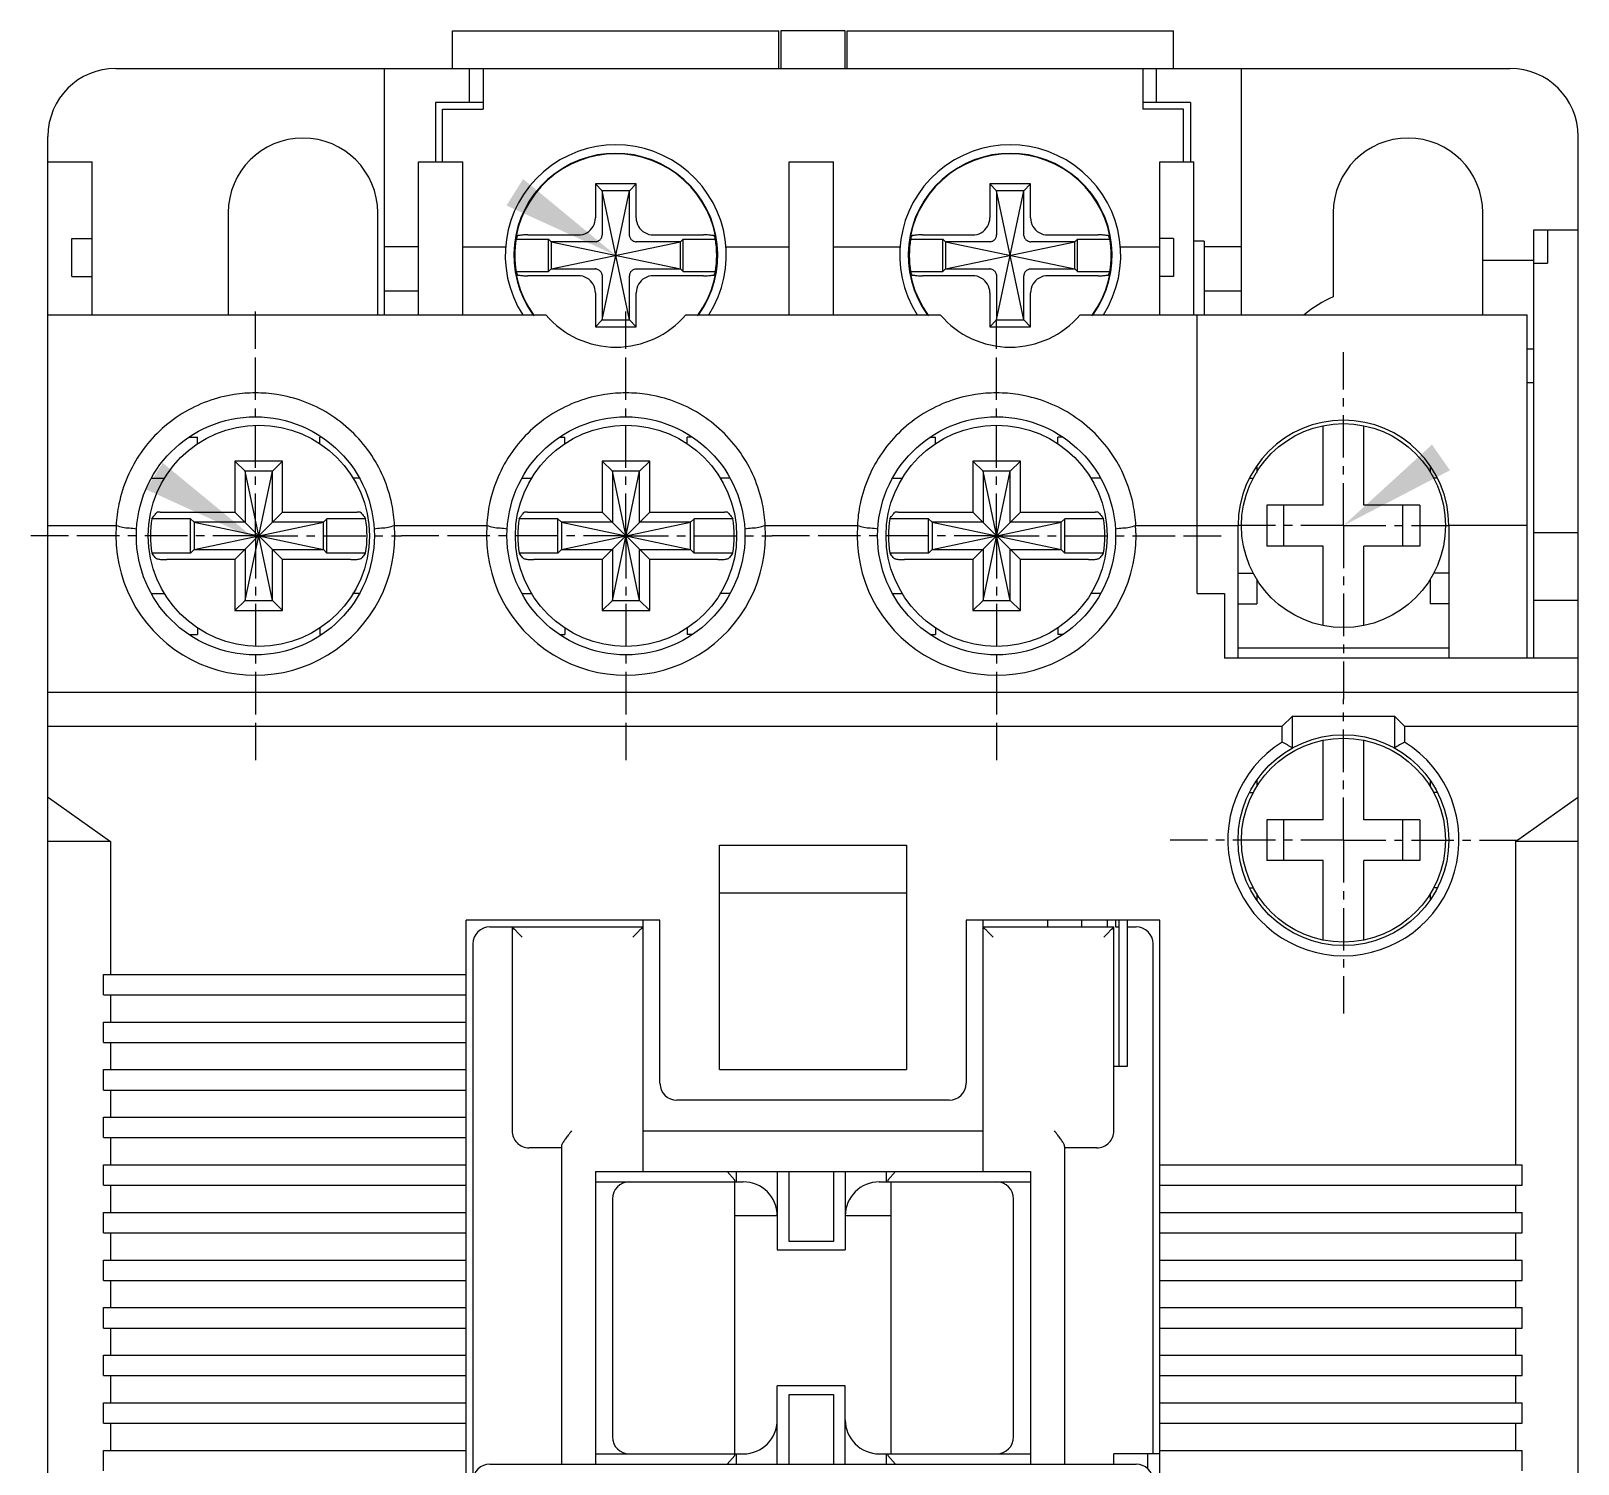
# Model space of a CAD drawing. Header units: inches. Extents: x 187 to 137830, y 99 to 66837.
# Drawn here: x 3871.77 to 3917.27, y 27218.57 to 27260.72 of the extents above; entities that cross this region are included whole.
import ezdxf

# ---------------------------------------------------------------- set-up
doc = ezdxf.new("R2010")
doc.units = ezdxf.units.IN
doc.header["$MEASUREMENT"] = 0
doc.linetypes.add('CENTER', pattern=[2, 1.25, -0.25, 0.25, -0.25])
doc.layers.add('AM_5', color=3, linetype='Continuous', lineweight=25)
doc.layers.add('DEFAULT_1', color=7, linetype='CENTER')

msp = doc.modelspace()

# ---------------------------------------------------------------- linework, layer by layer
at = {"color": 7, "linetype": 'Continuous'}
for p, q in [((3884.167, 27259.62), (3884.167, 27260.72)), ((3884.167, 27260.72), (3893.767, 27260.72)), ((3893.767, 27259.62), (3893.767, 27260.72)), ((3893.817, 27260.72), (3893.817, 27259.62)), ((3895.717, 27260.72), (3893.817, 27260.72)), ((3895.717, 27259.62), (3895.717, 27260.72)), ((3895.767, 27259.62), (3895.767, 27260.72)), ((3895.767, 27260.72), (3905.367, 27260.72)), ((3905.367, 27259.62), (3905.367, 27260.72)), ((3874.267, 27259.62), (3915.267, 27259.62)), ((3882.167, 27252.37), (3882.167, 27259.62)), ((3884.667, 27258.62), (3884.667, 27259.62)), ((3885.067, 27259.62), (3885.067, 27258.42)), ((3904.467, 27259.62), (3904.467, 27258.42)), ((3904.867, 27258.62), (3904.867, 27259.62)), ((3907.367, 27252.37), (3907.367, 27259.62)), ((3883.667, 27258.62), (3883.667, 27256.87)), ((3885.067, 27258.62), (3883.667, 27258.62)), ((3905.867, 27258.62), (3904.467, 27258.62)), ((3905.867, 27258.62), (3905.867, 27256.87)), ((3883.867, 27256.87), (3883.867, 27258.42)), ((3883.867, 27258.42), (3885.067, 27258.42)), ((3905.667, 27258.42), (3904.467, 27258.42)), ((3905.667, 27256.87), (3905.667, 27258.42)), ((3872.267, 27188.12), (3872.267, 27257.62)), ((3917.267, 27188.12), (3917.267, 27257.62)), ((3872.267, 27256.87), (3873.567, 27256.87)), ((3873.567, 27252.37), (3873.567, 27256.87)), ((3883.167, 27252.37), (3883.167, 27256.87)), ((3883.167, 27256.87), (3884.467, 27256.87)), ((3884.467, 27252.37), (3884.467, 27256.87)), ((3894.067, 27252.37), (3894.067, 27256.87)), ((3894.067, 27256.87), (3895.367, 27256.87)), ((3895.367, 27252.37), (3895.367, 27256.87)), ((3904.967, 27252.37), (3904.967, 27256.87)), ((3904.967, 27256.87), (3905.967, 27256.87)), ((3905.967, 27252.37), (3905.967, 27256.87)), ((3888.367, 27256.22), (3888.367, 27255.225)), ((3888.567, 27256.02), (3888.367, 27256.22)), ((3889.567, 27256.22), (3888.367, 27256.22)), ((3888.567, 27252.22), (3889.367, 27256.02)), ((3888.567, 27256.02), (3888.567, 27254.722)), ((3889.367, 27252.22), (3888.567, 27256.02)), ((3889.367, 27256.02), (3888.567, 27256.02)), ((3889.367, 27256.02), (3889.567, 27256.22)), ((3889.367, 27254.722), (3889.367, 27256.02)), ((3889.567, 27255.225), (3889.567, 27256.22)), ((3899.967, 27256.22), (3899.967, 27255.225)), ((3900.167, 27256.02), (3899.967, 27256.22)), ((3901.167, 27256.22), (3899.967, 27256.22)), ((3900.167, 27252.22), (3900.967, 27256.02)), ((3900.167, 27256.02), (3900.167, 27254.722)), ((3900.967, 27252.22), (3900.167, 27256.02)), ((3900.967, 27256.02), (3900.167, 27256.02)), ((3900.967, 27256.02), (3901.167, 27256.22)), ((3900.967, 27254.722), (3900.967, 27256.02)), ((3901.167, 27255.225), (3901.167, 27256.22)), ((3877.567, 27255.37), (3877.567, 27252.37)), ((3881.967, 27252.37), (3881.967, 27255.37)), ((3910.067, 27255.37), (3910.067, 27252.901)), ((3914.467, 27252.37), (3914.467, 27255.37)), ((3872.967, 27253.495), (3872.967, 27254.62)), ((3872.967, 27254.62), (3873.567, 27254.62)), ((3886.037, 27254.6), (3886.987, 27254.6)), ((3886.383, 27254.72), (3887.862, 27254.72)), ((3886.987, 27253.64), (3886.987, 27254.6)), ((3887.067, 27254.52), (3886.987, 27254.6)), ((3887.067, 27254.52), (3887.067, 27253.72)), ((3887.067, 27254.52), (3890.867, 27253.72)), ((3887.067, 27253.72), (3890.867, 27254.52)), ((3888.365, 27254.52), (3887.067, 27254.52)), ((3890.867, 27254.52), (3889.569, 27254.52)), ((3890.072, 27254.72), (3891.551, 27254.72)), ((3890.867, 27254.52), (3890.947, 27254.6)), ((3890.867, 27253.72), (3890.867, 27254.52)), ((3890.947, 27253.64), (3890.947, 27254.6)), ((3890.947, 27254.6), (3891.896, 27254.6)), ((3897.637, 27254.6), (3898.587, 27254.6)), ((3897.983, 27254.72), (3899.462, 27254.72)), ((3898.587, 27253.64), (3898.587, 27254.6)), ((3898.667, 27254.52), (3898.587, 27254.6)), ((3898.667, 27254.52), (3898.667, 27253.72)), ((3898.667, 27253.72), (3902.467, 27254.52)), ((3899.965, 27254.52), (3898.667, 27254.52)), ((3898.667, 27254.52), (3902.467, 27253.72)), ((3902.467, 27254.52), (3901.169, 27254.52)), ((3901.672, 27254.72), (3903.151, 27254.72)), ((3902.467, 27254.52), (3902.547, 27254.6)), ((3902.467, 27253.72), (3902.467, 27254.52)), ((3902.547, 27253.64), (3902.547, 27254.6)), ((3902.547, 27254.6), (3903.496, 27254.6)), ((3905.367, 27254.62), (3904.967, 27254.62)), ((3905.367, 27254.62), (3905.367, 27253.495)), ((3906.267, 27254.537), (3905.967, 27254.537)), ((3906.267, 27254.537), (3906.267, 27252.37)), ((3915.967, 27242.27), (3915.967, 27254.87)), ((3915.967, 27254.87), (3917.267, 27254.87)), ((3916.367, 27254.87), (3916.367, 27253.891)), ((3883.167, 27254.37), (3882.167, 27254.37)), ((3884.467, 27254.37), (3885.727, 27254.37)), ((3892.207, 27254.37), (3894.067, 27254.37)), ((3895.367, 27254.37), (3897.327, 27254.37)), ((3903.807, 27254.37), (3904.967, 27254.37)), ((3907.367, 27254.37), (3906.267, 27254.37)), ((3886.037, 27253.64), (3886.987, 27253.64)), ((3887.067, 27253.72), (3886.987, 27253.64)), ((3887.067, 27253.72), (3888.365, 27253.72)), ((3889.569, 27253.72), (3890.867, 27253.72)), ((3890.867, 27253.72), (3890.947, 27253.64)), ((3890.947, 27253.64), (3891.896, 27253.64)), ((3897.637, 27253.64), (3898.587, 27253.64)), ((3898.667, 27253.72), (3898.587, 27253.64)), ((3898.667, 27253.72), (3899.965, 27253.72)), ((3901.169, 27253.72), (3902.467, 27253.72)), ((3902.467, 27253.72), (3902.547, 27253.64)), ((3902.547, 27253.64), (3903.496, 27253.64)), ((3914.467, 27253.981), (3915.967, 27253.981)), ((3915.967, 27253.891), (3916.367, 27253.891)), ((3872.967, 27253.495), (3873.567, 27253.495)), ((3887.862, 27253.52), (3886.383, 27253.52)), ((3888.567, 27253.518), (3888.567, 27252.22)), ((3889.367, 27252.22), (3889.367, 27253.518)), ((3891.551, 27253.52), (3890.072, 27253.52)), ((3899.462, 27253.52), (3897.983, 27253.52)), ((3900.167, 27253.518), (3900.167, 27252.22)), ((3900.967, 27252.22), (3900.967, 27253.518)), ((3903.151, 27253.52), (3901.672, 27253.52)), ((3905.367, 27253.495), (3904.967, 27253.495)), ((3883.167, 27253.07), (3882.167, 27253.07)), ((3888.367, 27253.015), (3888.367, 27252.02)), ((3889.567, 27252.02), (3889.567, 27253.015)), ((3899.967, 27253.015), (3899.967, 27252.02)), ((3901.167, 27252.02), (3901.167, 27253.015)), ((3907.367, 27253.07), (3906.267, 27253.07)), ((3872.267, 27252.37), (3886.911, 27252.37)), ((3891.023, 27252.37), (3898.511, 27252.37)), ((3902.623, 27252.37), (3915.767, 27252.37)), ((3906.067, 27244.17), (3906.067, 27252.37)), ((3915.767, 27242.27), (3915.767, 27252.37)), ((3888.567, 27252.22), (3888.367, 27252.02)), ((3888.367, 27252.02), (3889.567, 27252.02)), ((3888.567, 27252.22), (3889.367, 27252.22)), ((3889.367, 27252.22), (3889.567, 27252.02)), ((3900.167, 27252.22), (3899.967, 27252.02)), ((3899.967, 27252.02), (3901.167, 27252.02)), ((3900.167, 27252.22), (3900.967, 27252.22)), ((3900.967, 27252.22), (3901.167, 27252.02)), ((3915.767, 27251.37), (3915.967, 27251.37)), ((3915.967, 27250.37), (3915.767, 27250.37)), ((3909.767, 27246.77), (3909.767, 27249.109)), ((3910.967, 27246.77), (3910.967, 27249.109)), ((3876.424, 27248.77), (3876.667, 27248.77)), ((3876.667, 27248.57), (3876.667, 27248.77)), ((3880.267, 27248.57), (3880.267, 27248.77)), ((3880.31, 27248.77), (3880.267, 27248.77)), ((3887.324, 27248.77), (3887.467, 27248.77)), ((3887.467, 27248.57), (3887.467, 27248.77)), ((3891.067, 27248.57), (3891.067, 27248.77)), ((3891.21, 27248.77), (3891.067, 27248.77)), ((3898.224, 27248.77), (3898.367, 27248.77)), ((3898.367, 27248.57), (3898.367, 27248.77)), ((3901.967, 27248.57), (3901.967, 27248.77)), ((3902.11, 27248.77), (3901.967, 27248.77)), ((3877.767, 27248.07), (3877.767, 27246.57)), ((3878.067, 27247.77), (3877.767, 27248.07)), ((3879.167, 27248.07), (3877.767, 27248.07)), ((3878.067, 27243.97), (3878.867, 27247.77)), ((3878.067, 27247.77), (3878.067, 27246.27)), ((3878.867, 27243.97), (3878.067, 27247.77)), ((3878.867, 27247.77), (3878.067, 27247.77)), ((3878.867, 27247.77), (3879.167, 27248.07)), ((3878.867, 27246.27), (3878.867, 27247.77)), ((3879.167, 27246.57), (3879.167, 27248.07)), ((3888.567, 27248.07), (3888.567, 27246.57)), ((3888.867, 27247.77), (3888.567, 27248.07)), ((3889.967, 27248.07), (3888.567, 27248.07)), ((3888.867, 27243.97), (3889.667, 27247.77)), ((3888.867, 27247.77), (3888.867, 27246.27)), ((3889.667, 27243.97), (3888.867, 27247.77)), ((3889.667, 27247.77), (3888.867, 27247.77)), ((3889.667, 27247.77), (3889.967, 27248.07)), ((3889.667, 27246.27), (3889.667, 27247.77)), ((3889.967, 27246.57), (3889.967, 27248.07)), ((3899.467, 27248.07), (3899.467, 27246.57)), ((3899.767, 27247.77), (3899.467, 27248.07)), ((3900.867, 27248.07), (3899.467, 27248.07)), ((3899.767, 27243.97), (3900.567, 27247.77)), ((3899.767, 27247.77), (3899.767, 27246.27)), ((3900.567, 27243.97), (3899.767, 27247.77)), ((3900.567, 27247.77), (3899.767, 27247.77)), ((3900.567, 27247.77), (3900.867, 27248.07)), ((3900.567, 27246.27), (3900.567, 27247.77)), ((3900.867, 27246.57), (3900.867, 27248.07)), ((3907.817, 27247.896), (3907.817, 27247.735)), ((3912.917, 27247.896), (3912.917, 27247.735)), ((3875.324, 27247.57), (3875.706, 27247.57)), ((3881.41, 27247.57), (3881.228, 27247.57)), ((3886.224, 27247.57), (3886.506, 27247.57)), ((3892.31, 27247.57), (3892.028, 27247.57)), ((3897.124, 27247.57), (3897.406, 27247.57)), ((3903.21, 27247.57), (3902.928, 27247.57)), ((3907.607, 27247.57), (3907.718, 27247.57)), ((3913.127, 27247.57), (3913.016, 27247.57)), ((3908.117, 27246.77), (3908.117, 27245.57)), ((3909.767, 27246.77), (3908.117, 27246.77)), ((3908.617, 27245.57), (3908.617, 27246.77)), ((3912.617, 27246.77), (3910.967, 27246.77)), ((3912.117, 27245.57), (3912.117, 27246.77)), ((3912.617, 27246.77), (3912.617, 27245.57)), ((3876.462, 27246.375), (3875.324, 27246.375)), ((3875.572, 27246.57), (3877.767, 27246.57)), ((3876.462, 27245.365), (3876.462, 27246.375)), ((3876.567, 27246.27), (3876.462, 27246.375)), ((3877.767, 27245.17), (3879.167, 27246.57)), ((3879.167, 27245.17), (3877.767, 27246.57)), ((3879.167, 27246.57), (3881.362, 27246.57)), ((3880.367, 27246.27), (3880.472, 27246.375)), ((3880.472, 27245.365), (3880.472, 27246.375)), ((3881.61, 27246.375), (3880.472, 27246.375)), ((3887.262, 27246.375), (3886.124, 27246.375)), ((3886.372, 27246.57), (3888.567, 27246.57)), ((3887.262, 27245.365), (3887.262, 27246.375)), ((3887.367, 27246.27), (3887.262, 27246.375)), ((3888.567, 27245.17), (3889.967, 27246.57)), ((3889.967, 27245.17), (3888.567, 27246.57)), ((3889.967, 27246.57), (3892.162, 27246.57)), ((3891.167, 27246.27), (3891.272, 27246.375)), ((3891.272, 27245.365), (3891.272, 27246.375)), ((3892.41, 27246.375), (3891.272, 27246.375)), ((3898.162, 27246.375), (3897.024, 27246.375)), ((3897.272, 27246.57), (3899.467, 27246.57)), ((3898.162, 27245.365), (3898.162, 27246.375)), ((3898.267, 27246.27), (3898.162, 27246.375)), ((3899.467, 27245.17), (3900.867, 27246.57)), ((3900.867, 27245.17), (3899.467, 27246.57)), ((3900.867, 27246.57), (3903.062, 27246.57)), ((3902.067, 27246.27), (3902.172, 27246.375)), ((3902.172, 27245.365), (3902.172, 27246.375)), ((3903.31, 27246.375), (3902.172, 27246.375)), ((3872.267, 27246.17), (3874.278, 27246.17)), ((3876.567, 27246.27), (3876.567, 27245.47)), ((3876.567, 27246.27), (3880.367, 27245.47)), ((3878.067, 27246.27), (3876.567, 27246.27)), ((3876.567, 27245.47), (3880.367, 27246.27)), ((3880.367, 27246.27), (3878.867, 27246.27)), ((3880.367, 27245.47), (3880.367, 27246.27)), ((3882.456, 27246.17), (3885.178, 27246.17)), ((3887.367, 27246.27), (3887.367, 27245.47)), ((3887.367, 27246.27), (3891.167, 27245.47)), ((3887.367, 27245.47), (3891.167, 27246.27)), ((3888.867, 27246.27), (3887.367, 27246.27)), ((3891.167, 27246.27), (3889.667, 27246.27)), ((3891.167, 27245.47), (3891.167, 27246.27)), ((3893.356, 27246.17), (3896.078, 27246.17)), ((3898.267, 27246.27), (3898.267, 27245.47)), ((3898.267, 27245.47), (3902.067, 27246.27)), ((3899.767, 27246.27), (3898.267, 27246.27)), ((3898.267, 27246.27), (3902.067, 27245.47)), ((3902.067, 27246.27), (3900.567, 27246.27)), ((3902.067, 27245.47), (3902.067, 27246.27)), ((3904.256, 27246.17), (3907.267, 27246.17)), ((3904.256, 27246.17), (3907.267, 27246.17)), ((3907.267, 27242.27), (3907.267, 27246.17)), ((3913.467, 27246.17), (3913.467, 27242.27)), ((3915.767, 27246.17), (3913.467, 27246.17)), ((3915.767, 27246.17), (3913.467, 27246.17)), ((3915.967, 27245.97), (3917.267, 27245.97)), ((3876.567, 27245.47), (3876.462, 27245.365)), ((3876.567, 27245.47), (3878.067, 27245.47)), ((3878.067, 27245.47), (3878.067, 27243.97)), ((3878.867, 27243.97), (3878.867, 27245.47)), ((3878.867, 27245.47), (3880.367, 27245.47)), ((3880.367, 27245.47), (3880.472, 27245.365)), ((3887.367, 27245.47), (3887.262, 27245.365)), ((3887.367, 27245.47), (3888.867, 27245.47)), ((3888.867, 27245.47), (3888.867, 27243.97)), ((3889.667, 27243.97), (3889.667, 27245.47)), ((3889.667, 27245.47), (3891.167, 27245.47)), ((3891.167, 27245.47), (3891.272, 27245.365)), ((3898.267, 27245.47), (3898.162, 27245.365)), ((3898.267, 27245.47), (3899.767, 27245.47)), ((3899.767, 27245.47), (3899.767, 27243.97)), ((3900.567, 27243.97), (3900.567, 27245.47)), ((3900.567, 27245.47), (3902.067, 27245.47)), ((3902.067, 27245.47), (3902.172, 27245.365)), ((3909.767, 27245.57), (3908.117, 27245.57)), ((3909.767, 27243.23), (3909.767, 27245.57)), ((3910.967, 27243.23), (3910.967, 27245.57)), ((3912.617, 27245.57), (3910.967, 27245.57)), ((3876.462, 27245.365), (3875.324, 27245.365)), ((3877.767, 27245.17), (3875.761, 27245.17)), ((3877.767, 27245.17), (3877.767, 27243.67)), ((3879.167, 27243.67), (3879.167, 27245.17)), ((3881.173, 27245.17), (3879.167, 27245.17)), ((3881.61, 27245.365), (3880.472, 27245.365)), ((3887.262, 27245.365), (3886.124, 27245.365)), ((3888.567, 27245.17), (3886.561, 27245.17)), ((3888.567, 27245.17), (3888.567, 27243.67)), ((3889.967, 27243.67), (3889.967, 27245.17)), ((3891.973, 27245.17), (3889.967, 27245.17)), ((3892.41, 27245.365), (3891.272, 27245.365)), ((3898.162, 27245.365), (3897.024, 27245.365)), ((3899.467, 27245.17), (3897.461, 27245.17)), ((3899.467, 27245.17), (3899.467, 27243.67)), ((3900.867, 27243.67), (3900.867, 27245.17)), ((3902.873, 27245.17), (3900.867, 27245.17)), ((3903.31, 27245.365), (3902.172, 27245.365)), ((3907.267, 27244.77), (3907.718, 27244.77)), ((3907.817, 27244.605), (3907.817, 27243.87)), ((3912.917, 27244.605), (3912.917, 27243.87)), ((3913.467, 27244.77), (3913.016, 27244.77)), ((3875.322, 27244.17), (3875.706, 27244.17)), ((3881.412, 27244.17), (3881.228, 27244.17)), ((3886.222, 27244.17), (3886.506, 27244.17)), ((3892.312, 27244.17), (3892.028, 27244.17)), ((3897.122, 27244.17), (3897.406, 27244.17)), ((3903.212, 27244.17), (3902.928, 27244.17)), ((3906.067, 27244.17), (3906.867, 27244.17)), ((3906.867, 27244.17), (3906.867, 27242.27)), ((3878.067, 27243.97), (3877.767, 27243.67)), ((3877.767, 27243.67), (3879.167, 27243.67)), ((3878.067, 27243.97), (3878.867, 27243.97)), ((3878.867, 27243.97), (3879.167, 27243.67)), ((3888.867, 27243.97), (3888.567, 27243.67)), ((3888.567, 27243.67), (3889.967, 27243.67)), ((3888.867, 27243.97), (3889.667, 27243.97)), ((3889.667, 27243.97), (3889.967, 27243.67)), ((3899.767, 27243.97), (3899.467, 27243.67)), ((3899.467, 27243.67), (3900.867, 27243.67)), ((3899.767, 27243.97), (3900.567, 27243.97)), ((3900.567, 27243.97), (3900.867, 27243.67)), ((3907.267, 27243.87), (3907.817, 27243.87)), ((3913.467, 27243.87), (3912.917, 27243.87)), ((3917.267, 27243.97), (3915.967, 27243.97)), ((3876.667, 27243.17), (3876.667, 27242.97)), ((3880.267, 27243.17), (3880.267, 27242.97)), ((3887.467, 27243.17), (3887.467, 27242.97)), ((3891.067, 27243.17), (3891.067, 27242.97)), ((3898.367, 27243.17), (3898.367, 27242.97)), ((3901.967, 27243.17), (3901.967, 27242.97)), ((3876.416, 27242.97), (3876.667, 27242.97)), ((3880.319, 27242.97), (3880.267, 27242.97)), ((3887.316, 27242.97), (3887.467, 27242.97)), ((3891.219, 27242.97), (3891.067, 27242.97)), ((3898.216, 27242.97), (3898.367, 27242.97)), ((3902.119, 27242.97), (3901.967, 27242.97)), ((3917.267, 27242.27), (3906.867, 27242.27)), ((3913.467, 27242.57), (3907.267, 27242.57)), ((3872.267, 27241.27), (3917.267, 27241.27)), ((3908.567, 27240.27), (3908.867, 27240.57)), ((3908.867, 27239.633), (3908.867, 27240.57)), ((3908.867, 27240.57), (3911.867, 27240.57)), ((3911.867, 27240.57), (3911.867, 27239.633)), ((3911.867, 27240.57), (3912.167, 27240.27)), ((3872.267, 27240.27), (3908.567, 27240.27)), ((3908.567, 27239.804), (3908.567, 27240.27)), ((3912.167, 27240.27), (3912.167, 27239.804)), ((3912.167, 27240.27), (3917.267, 27240.27)), ((3909.767, 27237.52), (3909.767, 27239.859)), ((3910.967, 27237.52), (3910.967, 27239.859)), ((3907.817, 27238.682), (3907.817, 27238.485)), ((3912.917, 27238.682), (3912.917, 27238.485)), ((3872.267, 27238.17), (3872.281, 27238.17)), ((3872.281, 27238.17), (3874.105, 27236.88)), ((3907.606, 27238.32), (3907.718, 27238.32)), ((3913.128, 27238.32), (3913.016, 27238.32)), ((3915.428, 27236.88), (3917.253, 27238.17)), ((3917.253, 27238.17), (3917.267, 27238.17)), ((3908.117, 27237.52), (3908.117, 27236.32)), ((3909.767, 27237.52), (3908.117, 27237.52)), ((3908.617, 27236.32), (3908.617, 27237.52)), ((3912.617, 27237.52), (3910.967, 27237.52)), ((3912.117, 27236.32), (3912.117, 27237.52)), ((3912.617, 27237.52), (3912.617, 27236.32)), ((3874.105, 27236.88), (3872.267, 27236.88)), ((3874.105, 27236.88), (3874.105, 27232.97)), ((3892.017, 27230.17), (3892.017, 27236.77)), ((3892.017, 27236.77), (3897.517, 27236.77)), ((3897.517, 27236.77), (3897.517, 27230.17)), ((3915.428, 27236.88), (3915.428, 27227.37)), ((3917.267, 27236.88), (3915.428, 27236.88)), ((3909.767, 27236.32), (3908.117, 27236.32)), ((3909.767, 27233.98), (3909.767, 27236.32)), ((3910.967, 27233.98), (3910.967, 27236.32)), ((3912.617, 27236.32), (3910.967, 27236.32)), ((3907.617, 27235.52), (3907.718, 27235.52)), ((3913.117, 27235.52), (3913.016, 27235.52)), ((3892.017, 27235.37), (3897.517, 27235.37)), ((3907.817, 27235.355), (3907.817, 27235.168)), ((3912.917, 27235.355), (3912.917, 27235.168)), ((3884.567, 27210.67), (3884.567, 27234.57)), ((3890.267, 27234.57), (3884.567, 27234.57)), ((3889.767, 27234.57), (3889.767, 27227.17)), ((3890.267, 27229.77), (3890.267, 27234.57)), ((3899.267, 27234.57), (3899.267, 27229.77)), ((3904.967, 27234.57), (3899.267, 27234.57)), ((3899.767, 27227.17), (3899.767, 27234.57)), ((3901.667, 27234.57), (3901.667, 27234.37)), ((3902.667, 27234.57), (3902.667, 27234.37)), ((3903.417, 27234.57), (3903.417, 27234.37)), ((3903.667, 27234.57), (3903.667, 27234.37)), ((3903.767, 27230.27), (3903.767, 27234.57)), ((3904.017, 27230.27), (3904.017, 27234.57)), ((3904.967, 27210.67), (3904.967, 27234.57)), ((3885.267, 27234.37), (3889.767, 27234.37)), ((3885.917, 27234.37), (3885.917, 27228.37)), ((3899.767, 27234.37), (3903.617, 27234.37)), ((3903.617, 27228.37), (3903.617, 27234.37)), ((3903.667, 27234.37), (3903.767, 27234.37)), ((3904.017, 27234.37), (3904.267, 27234.37)), ((3884.767, 27233.87), (3884.767, 27211.37)), ((3904.767, 27218.87), (3904.767, 27233.87)), ((3873.905, 27232.37), (3873.905, 27232.97)), ((3873.905, 27232.97), (3884.567, 27232.97)), ((3873.905, 27232.37), (3884.567, 27232.37)), ((3874.105, 27232.37), (3874.105, 27231.57)), ((3873.905, 27230.97), (3873.905, 27231.57)), ((3873.905, 27231.57), (3884.567, 27231.57)), ((3873.905, 27230.97), (3884.567, 27230.97)), ((3874.105, 27230.97), (3874.105, 27230.17)), ((3873.905, 27229.57), (3873.905, 27230.17)), ((3873.905, 27230.17), (3884.567, 27230.17)), ((3892.017, 27230.17), (3897.517, 27230.17)), ((3903.617, 27230.27), (3904.017, 27230.27)), ((3873.905, 27229.57), (3884.567, 27229.57)), ((3874.105, 27229.57), (3874.105, 27228.77)), ((3898.767, 27229.27), (3890.767, 27229.27)), ((3873.905, 27228.17), (3873.905, 27228.77)), ((3873.905, 27228.77), (3884.567, 27228.77)), ((3873.905, 27228.17), (3884.567, 27228.17)), ((3874.105, 27228.17), (3874.105, 27227.37)), ((3889.767, 27228.37), (3899.767, 27228.37)), ((3887.367, 27227.87), (3886.417, 27227.87)), ((3887.367, 27227.912), (3887.367, 27218.57)), ((3902.167, 27227.912), (3902.167, 27218.57)), ((3903.117, 27227.87), (3902.167, 27227.87)), ((3873.905, 27226.77), (3873.905, 27227.37)), ((3873.905, 27227.37), (3884.567, 27227.37)), ((3904.967, 27227.37), (3915.628, 27227.37)), ((3915.628, 27226.77), (3915.628, 27227.37)), ((3873.905, 27226.77), (3884.567, 27226.77)), ((3874.105, 27226.77), (3874.105, 27225.97)), ((3888.367, 27227.17), (3888.367, 27218.57)), ((3888.367, 27227.17), (3901.167, 27227.17)), ((3888.367, 27226.87), (3892.717, 27226.87)), ((3892.467, 27226.92), (3892.242, 27227.17)), ((3892.467, 27218.82), (3892.467, 27226.92)), ((3892.517, 27226.87), (3892.517, 27227.17)), ((3893.717, 27227.17), (3893.717, 27224.87)), ((3894.067, 27225.12), (3894.067, 27227.17)), ((3895.367, 27227.17), (3895.367, 27225.12)), ((3895.717, 27227.17), (3895.717, 27224.87)), ((3896.717, 27226.87), (3901.167, 27226.87)), ((3896.917, 27227.17), (3896.917, 27226.87)), ((3897.192, 27227.17), (3896.967, 27226.92)), ((3896.967, 27226.92), (3896.967, 27226.87)), ((3897.067, 27218.87), (3897.067, 27226.87)), ((3901.167, 27227.17), (3901.167, 27218.57)), ((3904.967, 27226.77), (3915.628, 27226.77)), ((3915.428, 27226.77), (3915.428, 27225.97)), ((3888.867, 27226.37), (3888.867, 27219.37)), ((3900.667, 27219.37), (3900.667, 27226.37)), ((3873.905, 27225.37), (3873.905, 27225.97)), ((3873.905, 27225.97), (3884.567, 27225.97)), ((3893.717, 27225.87), (3892.467, 27225.87)), ((3897.067, 27225.87), (3895.717, 27225.87)), ((3904.967, 27225.97), (3915.628, 27225.97)), ((3915.628, 27225.37), (3915.628, 27225.97)), ((3873.905, 27225.37), (3884.567, 27225.37)), ((3874.105, 27225.37), (3874.105, 27224.57)), ((3895.367, 27225.12), (3894.067, 27225.12)), ((3904.967, 27225.37), (3915.628, 27225.37)), ((3915.428, 27225.37), (3915.428, 27224.57)), ((3873.905, 27223.97), (3873.905, 27224.57)), ((3873.905, 27224.57), (3884.567, 27224.57)), ((3893.717, 27224.87), (3895.717, 27224.87)), ((3904.967, 27224.57), (3915.628, 27224.57)), ((3915.628, 27223.97), (3915.628, 27224.57)), ((3873.905, 27223.97), (3884.567, 27223.97)), ((3874.105, 27223.97), (3874.105, 27223.17)), ((3904.967, 27223.97), (3915.628, 27223.97)), ((3915.428, 27223.97), (3915.428, 27223.17)), ((3873.905, 27222.57), (3873.905, 27223.17)), ((3873.905, 27223.17), (3884.567, 27223.17)), ((3904.967, 27223.17), (3915.628, 27223.17)), ((3915.628, 27222.57), (3915.628, 27223.17)), ((3873.905, 27222.57), (3884.567, 27222.57)), ((3874.105, 27222.57), (3874.105, 27221.77)), ((3904.967, 27222.57), (3915.628, 27222.57)), ((3915.428, 27222.57), (3915.428, 27221.77)), ((3873.905, 27221.17), (3873.905, 27221.77)), ((3873.905, 27221.77), (3884.567, 27221.77)), ((3904.967, 27221.77), (3915.628, 27221.77)), ((3915.628, 27221.17), (3915.628, 27221.77)), ((3873.905, 27221.17), (3884.567, 27221.17)), ((3874.105, 27221.17), (3874.105, 27220.37)), ((3893.717, 27218.57), (3893.717, 27220.87)), ((3895.717, 27220.87), (3893.717, 27220.87)), ((3895.717, 27218.57), (3895.717, 27220.87)), ((3904.967, 27221.17), (3915.628, 27221.17)), ((3915.428, 27221.17), (3915.428, 27220.37)), ((3894.067, 27218.57), (3894.067, 27220.62)), ((3894.067, 27220.62), (3895.367, 27220.62)), ((3895.367, 27220.62), (3895.367, 27218.57)), ((3873.905, 27219.77), (3873.905, 27220.37)), ((3873.905, 27220.37), (3884.567, 27220.37)), ((3904.967, 27220.37), (3915.628, 27220.37)), ((3915.628, 27219.77), (3915.628, 27220.37)), ((3873.905, 27219.77), (3884.567, 27219.77)), ((3874.105, 27219.77), (3874.105, 27218.97)), ((3904.967, 27219.77), (3915.628, 27219.77)), ((3915.428, 27219.77), (3915.428, 27218.97)), ((3873.905, 27218.37), (3873.905, 27218.97)), ((3873.905, 27218.97), (3884.567, 27218.97)), ((3885.267, 27218.57), (3904.267, 27218.57)), ((3888.367, 27218.87), (3892.717, 27218.87)), ((3892.242, 27218.57), (3892.467, 27218.82)), ((3892.517, 27218.57), (3892.517, 27218.87)), ((3896.717, 27218.87), (3901.167, 27218.87)), ((3896.917, 27218.87), (3896.917, 27218.57)), ((3896.967, 27218.87), (3896.967, 27218.82)), ((3896.967, 27218.82), (3897.192, 27218.57)), ((3903.617, 27218.57), (3903.617, 27218.87)), ((3904.967, 27218.87), (3903.617, 27218.87)), ((3904.617, 27218.426), (3904.617, 27218.87)), ((3904.967, 27218.97), (3915.628, 27218.97)), ((3915.628, 27218.37), (3915.628, 27218.97))]:
    msp.add_line(p, q, dxfattribs=at)
for centre, radius in [((3878.367, 27245.87), 3.5), ((3878.467, 27245.87), 3.253), ((3889.267, 27245.87), 3.5), ((3889.267, 27245.87), 3.253), ((3900.167, 27245.87), 3.5), ((3900.167, 27245.87), 3.253), ((3910.367, 27246.17), 3), ((3910.367, 27236.92), 3.1), ((3910.367, 27236.92), 3)]:
    msp.add_circle(centre, radius, dxfattribs=at)
for centre, radius, start, end in [((3874.267, 27257.62), 2, 90, 180), ((3915.267, 27257.62), 2, 0, 90), ((3879.767, 27255.37), 2.2, 0, 180), ((3888.967, 27254.12), 3.25, 327.421, 212.579), ((3900.567, 27254.12), 3.25, 327.421, 212.579), ((3912.267, 27255.37), 2.2, 0, 180), ((3888.967, 27254.12), 3, 324.1646, 215.8409), ((3888.967, 27254.12), 2.986, 323.513, 216.4891), ((3900.567, 27254.12), 3, 324.1646, 215.8409), ((3900.567, 27254.12), 2.986, 323.513, 216.4891), ((3888.967, 27254.12), 2.969, 170.6948, 189.3052), ((3888.967, 27254.12), 2.969, 350.6948, 9.3052), ((3900.567, 27254.12), 2.969, 170.6948, 189.3052), ((3900.567, 27254.12), 2.969, 350.6948, 9.3052), ((3911.767, 27249.17), 4.1, 114.4963, 128.5948), ((3888.967, 27254.12), 2.7, 220.4021, 319.5979), ((3900.567, 27254.12), 2.7, 220.4021, 319.5979), ((3910.367, 27246.17), 3.1, 0, 180), ((3878.467, 27245.87), 3.184, 170.8733, 189.1267), ((3878.467, 27245.87), 3.184, 350.8733, 9.1267), ((3889.267, 27245.87), 3.184, 170.8733, 189.1267), ((3889.267, 27245.87), 3.184, 350.8733, 9.1267), ((3900.167, 27245.87), 3.184, 170.8733, 189.1267), ((3900.167, 27245.87), 3.184, 350.8733, 9.1267), ((3878.367, 27245.87), 4.1, 175.8039, 4.1961), ((3889.267, 27245.87), 4.1, 175.8039, 4.1961), ((3900.167, 27245.87), 4.1, 175.8039, 4.1961), ((3910.367, 27236.92), 3.4, 121.9654, 58.0346), ((3885.267, 27233.87), 0.5, 90, 180), ((3904.267, 27233.87), 0.5, 0, 90), ((3890.767, 27229.77), 0.5, 180, 270), ((3898.767, 27229.77), 0.5, 270, 0), ((3886.417, 27228.37), 0.5, 180.0014, 270.0253), ((3903.117, 27228.37), 0.5, 269.9897, 0.0859), ((3889.367, 27226.37), 0.5, 90, 180), ((3892.717, 27225.87), 1, 0, 90), ((3896.717, 27225.87), 1, 90, 180), ((3900.167, 27226.37), 0.5, 0, 90), ((3892.717, 27219.87), 1, 270, 0), ((3896.717, 27219.87), 1, 180, 270), ((3889.367, 27219.37), 0.5, 180, 270), ((3900.167, 27219.37), 0.5, 270, 0), ((3885.267, 27218.07), 0.5, 90, 180), ((3904.267, 27218.07), 0.5, 0, 90)]:
    msp.add_arc(centre, radius, start, end, dxfattribs=at)
for points, start_tangent, end_tangent in [([(3887.862, 27254.72), (3888.117, 27254.786), (3888.3, 27254.97), (3888.367, 27255.225)], (1, 0), (0, 1)), ([(3889.567, 27255.225), (3889.633, 27254.97), (3889.817, 27254.787), (3890.072, 27254.72)], (0, -1), (1, 0)), ([(3899.462, 27254.72), (3899.717, 27254.786), (3899.9, 27254.97), (3899.967, 27255.225)], (1, 0), (0, 1)), ([(3901.167, 27255.225), (3901.233, 27254.97), (3901.417, 27254.787), (3901.672, 27254.72)], (0, -1), (1, 0)), ([(3886.07, 27254.69), (3886.059, 27254.66), (3886.048, 27254.63), (3886.037, 27254.6)], (-0.350984, -0.936382), (-0.32252, -0.946563)), ([(3886.383, 27254.72), (3886.23, 27254.716), (3886.115, 27254.705), (3886.07, 27254.69)], (-1, 0), (-0.350984, -0.936382)), ([(3888.389, 27254.521), (3888.373, 27254.52), (3888.365, 27254.521)], (-0.99042, -0.138088), (-0.986147, 0.165876)), ([(3888.389, 27254.521), (3888.471, 27254.552), (3888.534, 27254.616), (3888.565, 27254.698)], (0.99042, 0.138088), (0.138088, 0.99042)), ([(3888.565, 27254.698), (3888.567, 27254.714), (3888.566, 27254.722)], (0.138088, 0.99042), (-0.165876, 0.986147)), ([(3889.369, 27254.698), (3889.367, 27254.714), (3889.368, 27254.722)], (-0.138088, 0.99042), (0.165876, 0.986147)), ([(3889.369, 27254.698), (3889.4, 27254.616), (3889.463, 27254.552), (3889.545, 27254.521)], (0.138088, -0.99042), (0.99042, -0.138088)), ([(3889.545, 27254.521), (3889.561, 27254.52), (3889.569, 27254.521)], (0.99042, -0.138088), (0.986147, 0.165876)), ([(3891.864, 27254.69), (3891.819, 27254.705), (3891.704, 27254.716), (3891.551, 27254.72)], (-0.350984, 0.936382), (-1, 0)), ([(3891.896, 27254.6), (3891.886, 27254.63), (3891.875, 27254.66), (3891.864, 27254.69)], (-0.32252, 0.946563), (-0.350984, 0.936382)), ([(3897.67, 27254.69), (3897.659, 27254.66), (3897.648, 27254.63), (3897.637, 27254.6)], (-0.350984, -0.936382), (-0.32252, -0.946563)), ([(3897.983, 27254.72), (3897.83, 27254.716), (3897.715, 27254.705), (3897.67, 27254.69)], (-1, 0), (-0.350984, -0.936382)), ([(3899.989, 27254.521), (3899.973, 27254.52), (3899.965, 27254.521)], (-0.99042, -0.138088), (-0.986147, 0.165876)), ([(3899.989, 27254.521), (3900.071, 27254.552), (3900.134, 27254.616), (3900.165, 27254.698)], (0.99042, 0.138088), (0.138088, 0.99042)), ([(3900.165, 27254.698), (3900.167, 27254.714), (3900.166, 27254.722)], (0.138088, 0.99042), (-0.165876, 0.986147)), ([(3900.969, 27254.698), (3900.967, 27254.714), (3900.968, 27254.722)], (-0.138088, 0.99042), (0.165876, 0.986147)), ([(3900.969, 27254.698), (3901, 27254.616), (3901.063, 27254.552), (3901.145, 27254.521)], (0.138088, -0.99042), (0.99042, -0.138088)), ([(3901.145, 27254.521), (3901.161, 27254.52), (3901.169, 27254.521)], (0.99042, -0.138088), (0.986147, 0.165876)), ([(3903.464, 27254.69), (3903.419, 27254.705), (3903.304, 27254.716), (3903.151, 27254.72)], (-0.350984, 0.936382), (-1, 0)), ([(3903.496, 27254.6), (3903.486, 27254.63), (3903.475, 27254.66), (3903.464, 27254.69)], (-0.32252, 0.946563), (-0.350984, 0.936382)), ([(3886.037, 27253.64), (3886.048, 27253.61), (3886.059, 27253.579), (3886.07, 27253.549)], (0.32252, -0.946563), (0.350984, -0.936382)), ([(3888.389, 27253.718), (3888.373, 27253.72), (3888.365, 27253.719)], (-0.99042, 0.138088), (-0.986147, -0.165876)), ([(3888.565, 27253.542), (3888.534, 27253.624), (3888.471, 27253.687), (3888.389, 27253.718)], (-0.138088, 0.99042), (-0.99042, 0.138088)), ([(3889.545, 27253.718), (3889.463, 27253.687), (3889.4, 27253.624), (3889.369, 27253.542)], (-0.99042, -0.138088), (-0.138088, -0.99042)), ([(3889.545, 27253.718), (3889.561, 27253.72), (3889.569, 27253.719)], (0.99042, 0.138088), (0.986147, -0.165876)), ([(3891.864, 27253.549), (3891.875, 27253.579), (3891.886, 27253.61), (3891.896, 27253.64)], (0.350984, 0.936382), (0.32252, 0.946563)), ([(3897.637, 27253.64), (3897.648, 27253.61), (3897.659, 27253.579), (3897.67, 27253.549)], (0.32252, -0.946563), (0.350984, -0.936382)), ([(3899.989, 27253.718), (3899.973, 27253.72), (3899.965, 27253.719)], (-0.99042, 0.138088), (-0.986147, -0.165876)), ([(3900.165, 27253.542), (3900.134, 27253.624), (3900.071, 27253.687), (3899.989, 27253.718)], (-0.138088, 0.99042), (-0.99042, 0.138088)), ([(3901.145, 27253.718), (3901.063, 27253.687), (3901, 27253.624), (3900.969, 27253.542)], (-0.99042, -0.138088), (-0.138088, -0.99042)), ([(3901.145, 27253.718), (3901.161, 27253.72), (3901.169, 27253.719)], (0.99042, 0.138088), (0.986147, -0.165876)), ([(3903.464, 27253.549), (3903.475, 27253.579), (3903.486, 27253.61), (3903.496, 27253.64)], (0.350984, 0.936382), (0.32252, 0.946563)), ([(3886.07, 27253.549), (3886.115, 27253.535), (3886.23, 27253.524), (3886.383, 27253.52)], (0.350984, -0.936382), (1, 0)), ([(3888.367, 27253.015), (3888.3, 27253.27), (3888.117, 27253.453), (3887.862, 27253.52)], (0, 1), (-1, 0)), ([(3888.565, 27253.542), (3888.567, 27253.526), (3888.566, 27253.518)], (0.138088, -0.99042), (-0.165876, -0.986147)), ([(3889.369, 27253.542), (3889.367, 27253.526), (3889.368, 27253.518)], (-0.138088, -0.99042), (0.165876, -0.986147)), ([(3890.072, 27253.52), (3889.817, 27253.453), (3889.634, 27253.27), (3889.567, 27253.015)], (-1, 0), (0, -1)), ([(3891.551, 27253.52), (3891.704, 27253.524), (3891.819, 27253.535), (3891.864, 27253.549)], (1, 0), (0.350984, 0.936382)), ([(3897.67, 27253.549), (3897.715, 27253.535), (3897.83, 27253.524), (3897.983, 27253.52)], (0.350984, -0.936382), (1, 0)), ([(3899.967, 27253.015), (3899.9, 27253.27), (3899.717, 27253.453), (3899.462, 27253.52)], (0, 1), (-1, 0)), ([(3900.165, 27253.542), (3900.167, 27253.526), (3900.166, 27253.518)], (0.138088, -0.99042), (-0.165876, -0.986147)), ([(3900.969, 27253.542), (3900.967, 27253.526), (3900.968, 27253.518)], (-0.138088, -0.99042), (0.165876, -0.986147)), ([(3901.672, 27253.52), (3901.417, 27253.453), (3901.234, 27253.27), (3901.167, 27253.015)], (-1, 0), (0, -1)), ([(3903.151, 27253.52), (3903.304, 27253.524), (3903.419, 27253.535), (3903.464, 27253.549)], (1, 0), (0.350984, 0.936382)), ([(3878.367, 27250.074), (3877.743, 27250.026), (3876.96, 27249.825), (3876.216, 27249.465), (3875.553, 27248.956), (3875.009, 27248.326), (3874.605, 27247.603), (3874.354, 27246.812), (3874.272, 27246.17)], (-1, 0.00015), (-0.046679, -0.99891)), ([(3882.462, 27246.17), (3882.382, 27246.806), (3882.132, 27247.597), (3881.73, 27248.32), (3881.187, 27248.95), (3880.526, 27249.46), (3879.783, 27249.822), (3879.002, 27250.025), (3878.367, 27250.074)], (-0.046693, 0.998909), (-1, -0.000216)), ([(3889.267, 27250.074), (3888.643, 27250.026), (3887.86, 27249.825), (3887.116, 27249.465), (3886.453, 27248.956), (3885.909, 27248.326), (3885.505, 27247.603), (3885.254, 27246.812), (3885.172, 27246.17)], (-1, 0.00015), (-0.046679, -0.99891)), ([(3893.362, 27246.17), (3893.282, 27246.806), (3893.032, 27247.597), (3892.63, 27248.32), (3892.087, 27248.95), (3891.426, 27249.46), (3890.683, 27249.822), (3889.902, 27250.025), (3889.267, 27250.074)], (-0.046693, 0.998909), (-1, -0.000216)), ([(3900.167, 27250.074), (3899.543, 27250.026), (3898.76, 27249.825), (3898.016, 27249.465), (3897.353, 27248.956), (3896.809, 27248.326), (3896.405, 27247.603), (3896.154, 27246.812), (3896.072, 27246.17)], (-1, 0.00015), (-0.046679, -0.99891)), ([(3904.262, 27246.17), (3904.182, 27246.806), (3903.932, 27247.597), (3903.53, 27248.32), (3902.987, 27248.95), (3902.326, 27249.46), (3901.583, 27249.822), (3900.802, 27250.025), (3900.167, 27250.074)], (-0.046693, 0.998909), (-1, -0.000216)), ([(3875.324, 27246.375), (3875.37, 27246.436), (3875.418, 27246.497), (3875.466, 27246.556)], (0.60071, 0.799467), (0.637322, 0.770597)), ([(3875.572, 27246.57), (3875.542, 27246.569), (3875.514, 27246.567), (3875.491, 27246.564), (3875.474, 27246.56), (3875.466, 27246.556)], (-1, 0), (-0.637322, -0.770597)), ([(3881.467, 27246.556), (3881.46, 27246.56), (3881.443, 27246.564), (3881.42, 27246.567), (3881.392, 27246.569), (3881.362, 27246.57)], (-0.637322, 0.770597), (-1, 0)), ([(3881.467, 27246.556), (3881.516, 27246.497), (3881.563, 27246.436), (3881.61, 27246.375)], (0.637322, -0.770597), (0.60071, -0.799467)), ([(3886.124, 27246.375), (3886.17, 27246.436), (3886.218, 27246.497), (3886.266, 27246.556)], (0.60071, 0.799467), (0.637322, 0.770597)), ([(3886.372, 27246.57), (3886.342, 27246.569), (3886.314, 27246.567), (3886.291, 27246.564), (3886.274, 27246.56), (3886.266, 27246.556)], (-1, 0), (-0.637322, -0.770597)), ([(3892.267, 27246.556), (3892.26, 27246.56), (3892.243, 27246.564), (3892.22, 27246.567), (3892.192, 27246.569), (3892.162, 27246.57)], (-0.637322, 0.770597), (-1, 0)), ([(3892.267, 27246.556), (3892.316, 27246.497), (3892.363, 27246.436), (3892.41, 27246.375)], (0.637322, -0.770597), (0.60071, -0.799467)), ([(3897.024, 27246.375), (3897.07, 27246.436), (3897.118, 27246.497), (3897.166, 27246.556)], (0.60071, 0.799467), (0.637322, 0.770597)), ([(3897.272, 27246.57), (3897.242, 27246.569), (3897.214, 27246.567), (3897.191, 27246.564), (3897.174, 27246.56), (3897.166, 27246.556)], (-1, 0), (-0.637322, -0.770597)), ([(3903.167, 27246.556), (3903.16, 27246.56), (3903.143, 27246.564), (3903.12, 27246.567), (3903.092, 27246.569), (3903.062, 27246.57)], (-0.637322, 0.770597), (-1, 0)), ([(3903.167, 27246.556), (3903.216, 27246.497), (3903.263, 27246.436), (3903.31, 27246.375)], (0.637322, -0.770597), (0.60071, -0.799467)), ([(3874.278, 27246.17), (3874.462, 27246.122), (3874.662, 27246.103), (3874.873, 27246.081)], (0.996473, -0.08392), (0.99411, -0.108375)), ([(3881.861, 27246.081), (3882.072, 27246.103), (3882.271, 27246.122), (3882.456, 27246.17)], (0.99411, 0.108378), (0.996472, 0.083922)), ([(3885.178, 27246.17), (3885.362, 27246.122), (3885.562, 27246.103), (3885.773, 27246.081)], (0.996473, -0.08392), (0.99411, -0.108375)), ([(3892.761, 27246.081), (3892.972, 27246.103), (3893.171, 27246.122), (3893.356, 27246.17)], (0.99411, 0.108378), (0.996472, 0.083922)), ([(3896.078, 27246.17), (3896.262, 27246.122), (3896.462, 27246.103), (3896.673, 27246.081)], (0.996473, -0.08392), (0.99411, -0.108375)), ([(3903.661, 27246.081), (3903.872, 27246.103), (3904.071, 27246.122), (3904.256, 27246.17)], (0.99411, 0.108378), (0.996472, 0.083922)), ([(3875.444, 27245.211), (3875.403, 27245.261), (3875.363, 27245.313), (3875.324, 27245.365)], (-0.631723, 0.775194), (-0.60071, 0.799467)), ([(3875.444, 27245.211), (3875.462, 27245.2), (3875.498, 27245.19), (3875.549, 27245.182), (3875.612, 27245.175), (3875.685, 27245.171), (3875.761, 27245.17)], (0.631723, -0.775194), (1, 0)), ([(3881.173, 27245.17), (3881.249, 27245.171), (3881.322, 27245.175), (3881.385, 27245.182), (3881.436, 27245.19), (3881.472, 27245.2), (3881.49, 27245.211)], (1, 0), (0.631723, 0.775194)), ([(3881.61, 27245.365), (3881.571, 27245.313), (3881.531, 27245.261), (3881.49, 27245.211)], (-0.60071, -0.799467), (-0.631723, -0.775194)), ([(3886.244, 27245.211), (3886.203, 27245.261), (3886.163, 27245.313), (3886.124, 27245.365)], (-0.631723, 0.775194), (-0.60071, 0.799467)), ([(3886.244, 27245.211), (3886.262, 27245.2), (3886.298, 27245.19), (3886.349, 27245.182), (3886.412, 27245.175), (3886.485, 27245.171), (3886.561, 27245.17)], (0.631723, -0.775194), (1, 0)), ([(3891.973, 27245.17), (3892.049, 27245.171), (3892.122, 27245.175), (3892.185, 27245.182), (3892.236, 27245.19), (3892.272, 27245.2), (3892.29, 27245.211)], (1, 0), (0.631723, 0.775194)), ([(3892.41, 27245.365), (3892.371, 27245.313), (3892.331, 27245.261), (3892.29, 27245.211)], (-0.60071, -0.799467), (-0.631723, -0.775194)), ([(3897.144, 27245.211), (3897.103, 27245.261), (3897.063, 27245.313), (3897.024, 27245.365)], (-0.631723, 0.775194), (-0.60071, 0.799467)), ([(3897.144, 27245.211), (3897.162, 27245.2), (3897.198, 27245.19), (3897.249, 27245.182), (3897.312, 27245.175), (3897.385, 27245.171), (3897.461, 27245.17)], (0.631723, -0.775194), (1, 0)), ([(3902.873, 27245.17), (3902.949, 27245.171), (3903.022, 27245.175), (3903.085, 27245.182), (3903.136, 27245.19), (3903.172, 27245.2), (3903.19, 27245.211)], (1, 0), (0.631723, 0.775194)), ([(3903.31, 27245.365), (3903.271, 27245.313), (3903.231, 27245.261), (3903.19, 27245.211)], (-0.60071, -0.799467), (-0.631723, -0.775194)), ([(3908.867, 27239.633), (3908.718, 27239.719), (3908.567, 27239.804)], (-0.861351, 0.50801), (-0.87447, 0.48508)), ([(3912.167, 27239.804), (3912.016, 27239.719), (3911.867, 27239.633)], (-0.87447, -0.48508), (-0.86135, -0.508011)), ([(3886.217, 27234.07), (3886.139, 27234.148), (3886.061, 27234.226), (3885.992, 27234.295), (3885.939, 27234.348), (3885.917, 27234.37)], (-0.707107, 0.707107), (-0.707107, 0.707107)), ([(3889.767, 27234.37), (3889.745, 27234.348), (3889.692, 27234.295), (3889.623, 27234.226), (3889.545, 27234.148), (3889.467, 27234.07)], (-0.707107, -0.707107), (-0.707107, -0.707107)), ([(3900.067, 27234.07), (3899.989, 27234.148), (3899.911, 27234.226), (3899.842, 27234.295), (3899.789, 27234.348), (3899.767, 27234.37)], (-0.707107, 0.707107), (-0.707107, 0.707107)), ([(3903.617, 27234.37), (3903.595, 27234.348), (3903.542, 27234.295), (3903.473, 27234.226), (3903.395, 27234.148), (3903.317, 27234.07)], (-0.707107, -0.707107), (-0.707107, -0.707107)), ([(3887.667, 27228.37), (3887.571, 27228.245), (3887.488, 27228.134), (3887.424, 27228.04), (3887.382, 27227.965), (3887.367, 27227.912)], (-0.612372, -0.790569), (0, -1)), ([(3902.152, 27227.965), (3902.11, 27228.04), (3902.046, 27228.134), (3901.963, 27228.245), (3901.867, 27228.37)], (-0.421539, 0.90681), (-0.612372, 0.790569)), ([(3902.167, 27227.912), (3902.152, 27227.965)], (0, 1), (-0.421539, 0.90681))]:
    msp.add_spline(points, degree=3, dxfattribs=dict(at, start_tangent=start_tangent, end_tangent=end_tangent))
at = {"layer": 'AM_5', "color": 7, "linetype": 'Continuous'}
for points in [[(3885.753, 27255.585), (3886.241, 27256.366), (3888.965, 27254.12)], [(3912.971, 27248.553), (3913.499, 27247.798), (3910.367, 27246.17)], [(3875.155, 27247.234), (3875.643, 27248.016), (3878.367, 27245.77)]]:
    msp.add_trace(points, dxfattribs=at)
at = {"layer": 'DEFAULT_1', "color": 7, "linetype": 'CENTER'}
for p, q in [((3878.367, 27251.37), (3878.367, 27252.47)), ((3889.267, 27251.37), (3889.267, 27252.47)), ((3900.167, 27251.37), (3900.167, 27252.22)), ((3878.367, 27245.87), (3878.367, 27251.37)), ((3889.267, 27245.87), (3889.267, 27251.37)), ((3900.167, 27245.87), (3900.167, 27251.37)), ((3910.367, 27246.17), (3910.367, 27251.27)), ((3872.867, 27245.87), (3871.767, 27245.87)), ((3878.367, 27245.87), (3872.867, 27245.87)), ((3878.367, 27245.87), (3878.367, 27240.37)), ((3878.367, 27245.87), (3882.667, 27245.87)), ((3883.767, 27245.87), (3882.667, 27245.87)), ((3889.267, 27245.87), (3883.767, 27245.87)), ((3889.267, 27245.87), (3889.267, 27240.37)), ((3889.267, 27245.87), (3893.567, 27245.87)), ((3894.667, 27245.87), (3893.567, 27245.87)), ((3900.167, 27245.87), (3894.667, 27245.87)), ((3900.167, 27245.87), (3900.167, 27240.37)), ((3900.167, 27245.87), (3905.667, 27245.87)), ((3905.667, 27245.87), (3906.767, 27245.87)), ((3910.367, 27246.17), (3907.267, 27246.17)), ((3910.367, 27246.17), (3910.367, 27241.07)), ((3910.367, 27246.17), (3913.467, 27246.17)), ((3910.367, 27236.92), (3910.367, 27241.07)), ((3878.367, 27240.37), (3878.367, 27239.27)), ((3889.267, 27240.37), (3889.267, 27239.27)), ((3900.167, 27240.37), (3900.167, 27239.27)), ((3910.367, 27236.92), (3905.267, 27236.92)), ((3910.367, 27236.92), (3910.367, 27231.82)), ((3910.367, 27236.92), (3915.467, 27236.92))]:
    msp.add_line(p, q, dxfattribs=at)

doc.saveas('drawing.dxf')
